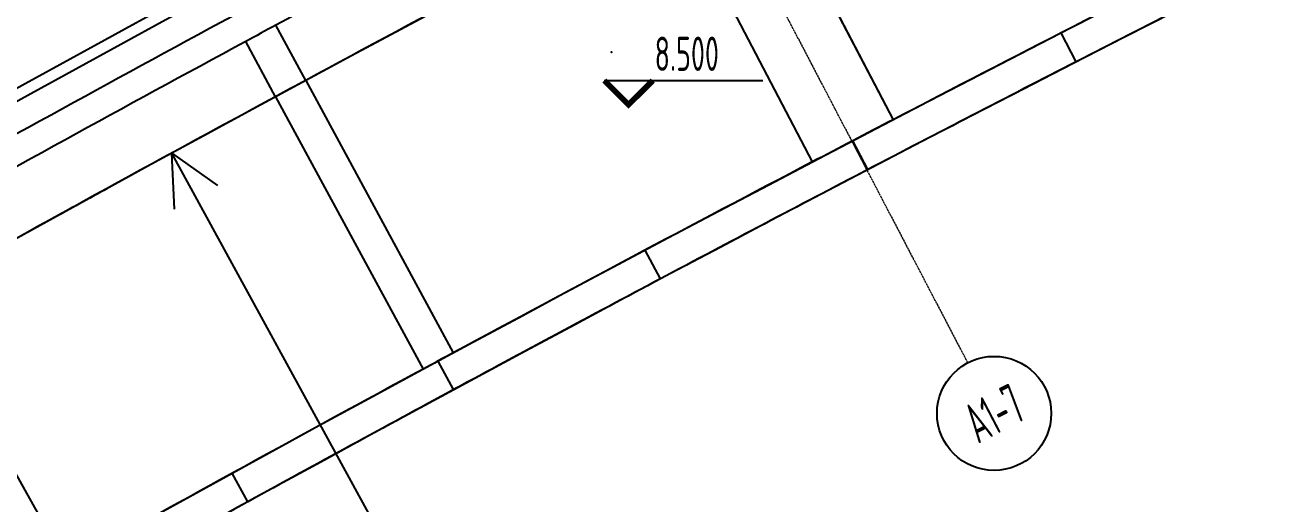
# Model space of a CAD drawing. Header units: millimetres. Extents: x 0 to 12110233, y -6694180 to 0.
# Drawn here: x 11638928 to 11649967, y -6443611 to -6439416 of the extents above; entities that cross this region are included whole.
import ezdxf
from ezdxf.enums import TextEntityAlignment as Align

# ---------------------------------------------------------------- set-up
doc = ezdxf.new("R2010")
doc.units = ezdxf.units.MM
doc.header["$LTSCALE"] = 10
doc.linetypes.add('A1-RG-AXIS-3~4F$0$CENTER', pattern=[50.800000000000004, 31.75, -6.35, 6.35, -6.35])
for name, color, linetype in [('A1-RD-3F$0$A-GLAZ', 140, 'Continuous'), ('A1-RD-3F$0$A-louban', 5, 'Continuous'), ('A1-RG-AXIS-3~4F$0$$0$A-SYMB', 4, 'Continuous'), ('A1-RG-AXIS-3~4F$0$A-SYMB-NAME', 13, 'Continuous'), ('A1-RI-F3$0$A-SYMB', 4, 'Continuous'), ('A1-RI-F3$0$A-TEXT1', 4, 'Continuous'), ('A1-RI-F3$0$A1-RI-F3$0$A-DETL-PEN1', 245, 'Continuous'), ('A1-RI-F3$0$A1-RI-F3$0$A-DETL-PEN2', 233, 'Continuous'), ('A1-RI-F3$0$Crescent canopy$0$A-DETL-PEN1', 245, 'Continuous'), ('A1-RI-F3$0$Crescent canopy$0$A-DETL-PEN2', 233, 'Continuous')]:
    doc.layers.add(name, color=color, linetype=linetype)
doc.layers.add('A1-RG-AXIS-3~4F$0$A-GRID', color=1, linetype='A1-RG-AXIS-3~4F$0$CENTER', lineweight=9)
doc.styles.add('A1-RG-AXIS-3~4F$0$A1-RG-AXIS$0$XD2008', font='xd-hzs.shx', dxfattribs={"width": 0.7, "bigfont": 'xd-hztxt.shx'})
doc.styles.add('A1-RI-F3$0$ECADI', font='gbeitc.shx', dxfattribs={"width": 0.7, "bigfont": 'gbcbig.shx'})
doc.styles.add('A1-RI-F3$0$XD2008', font='xd-hzs.shx', dxfattribs={"width": 0.7, "bigfont": 'xd-hztxt.shx'})

# ---------------------------------------------------------------- blocks, each defined once
blk = doc.blocks.new('A1-RI-F3$0$ECADI-TAG-HGHT（国标）')
at = {"color": 1}
blk.add_line((-2.12132034356182, 2.12132034356182), (11.76789873222879, 2.12132034356182), dxfattribs=at)
at = {"color": 1, "const_width": 0.4999999999999999}
blk.add_lwpolyline([(-2.12132034356182, 2.12132034356182), (0, 0), (2.121320343547268, 2.12132034356182)], dxfattribs=at)
at = {"color": 1}
blk.add_point((-1.480769230765873, 4.599999999998545), dxfattribs=at)
at = {"style": 'A1-RI-F3$0$XD2008', "width": 0.7}
blk.add_attdef('FL', text='', height=3, dxfattribs=at).set_placement((-2.688785023899982, 2.967328765218554), align=Align.RIGHT)
for tag, p in [('F.F.L.', (2.283611041901167, 2.967328765218554)), ('T.O.S.', (2.283611041901167, -1.104423031567421))]:
    blk.add_attdef(tag, p, '', height=3, dxfattribs=at)
blk = doc.blocks.new('A1-RD-3F')
at = {"layer": 'A1-RD-3F$0$A-GLAZ', "ltscale": 0.25}
for radius, start, end in [(292500, 108.9260884382819, 127.8875767241855), (292800, 117.3884388552654, 127.8288519578351)]:
    blk.add_arc((11778731.92577912, -6694178.625244424), radius, start, end, dxfattribs=at)
at = {"layer": 'A1-RD-3F$0$A-louban'}
blk.add_lwpolyline([(11599156.26051744, -6462911.635715384, -0.08240842318260243), (11683478.95491672, -6417305.528787063), (11680004.96859996, -6407185.179380452, 0.001340586029581352), (11678467.43871819, -6407718.710636493)], format="xyb", dxfattribs=at)
blk = doc.blocks.new('A1-RG-AXIS-3~4F$0$A1zhouhao')
at = {"color": 13}
blk.add_circle((11937809.29426235, -6402821.91254023), 499.999999999966, dxfattribs=at)
at = {"style": 'A1-RG-AXIS-3~4F$0$A1-RG-AXIS$0$XD2008', "width": 0.7}
blk.add_attdef('GRID', text='', height=499.999999999966, dxfattribs=at).set_placement((11937809.29426235, -6402821.91254023), align=Align.MIDDLE)
blk = doc.blocks.new('A1-RG-AXIS-3~4F')
at = {"layer": 'A1-RG-AXIS-3~4F$0$$0$A-SYMB'}
for points in [[(11653447.29631694, -6453131.784277556), (11649794.40788346, -6455144.143160548), (11647947.97171292, -6454671.582730471), (11646448.03267425, -6451948.852698765), (11647104.94494714, -6451178.65953004), (11645445.99597098, -6452092.566639264), (11646102.90824386, -6451322.373470544), (11640213.30367782, -6440537.951509913)], [(11640236.17453014, -6441027.239158074), (11640213.30367782, -6440537.951509913), (11640612.4266576, -6440821.899261337)]]:
    blk.add_lwpolyline(points, dxfattribs=at)
at = {"layer": 'A1-RG-AXIS-3~4F$0$A-GRID', "linetype": 'A1-RG-AXIS-3~4F$0$CENTER', "ltscale": 0.05}
blk.add_lwpolyline([(11682866.11141467, -6392336.554484135, 0.1037295125371682), (11569674.86631366, -6456283.614931712, 0.1037295125371682)], format="xyb", dxfattribs=at)
blk.add_lwpolyline([(11627916.39383637, -6405500.317483997), (11647181.18122842, -6442375.340580542)], dxfattribs=at)
at = {"layer": 'A1-RG-AXIS-3~4F$0$A-GRID', "ltscale": 0.05}
for points in [[(11690526.48850414, -6414141.55470469, 0.104527146758877), (11584753.62328604, -6473784.936127173, 0.104527146758877)], [(11691982.55503991, -6418505.727198484, 0.1046375620322371), (11587756.33435375, -6477270.064970979)]]:
    blk.add_lwpolyline(points, format="xyb", dxfattribs=at)
at = {"layer": 'A1-RG-AXIS-3~4F$0$A-GRID', "linetype": 'A1-RG-AXIS-3~4F$0$CENTER', "ltscale": 0.05}
blk.add_arc((11778731.92574602, -6694178.625181364), 308600.0000003228, 107.5743732443479, 131.3230374253291, dxfattribs=at)
at = {"layer": 'A1-RG-AXIS-3~4F$0$A-GRID', "ltscale": 0.05}
blk.add_arc((11778731.92574602, -6694178.625181364), 301700.0000003228, 107.5335898160898, 131.3362014788061, dxfattribs=at)
at = {"layer": 'A1-RG-AXIS-3~4F$0$A-SYMB-NAME', "linetype": 'ByBlock'}
ref = blk.add_blockref('A1-RG-AXIS-3~4F$0$A1zhouhao', (-1898278.350026349, -6295601.019080979), dxfattribs=dict(at, rotation=27.58412341299191))
ref.add_attrib('GRID', 'A1-7', dxfattribs={"layer": '0', "color": 4, "height": 350, "rotation": 27.58412338836601, "style": 'A1-RG-AXIS-3~4F$0$A1-RG-AXIS$0$XD2008', "width": 0.6}).set_placement((11647412.70658971, -6442818.506471694), align=Align.MIDDLE)
blk = doc.blocks.new('A1-RI-F3$0$A1-RI-F3$0$CRESCENT')
at = {"layer": 'A1-RI-F3$0$A1-RI-F3$0$A-DETL-PEN1'}
for centre, radius, start, end in [((761387.6603929307, 423551.3528082399), 291580.0098375616, 107.7900570914847, 130.5332920064198), ((761387.6565670632, 423551.3595476905), 291480.0027052024, 107.7900837711073, 130.5332192653406), ((761387.6604043487, 423551.3527541691), 290140.0134400875, 107.7904472472707, 130.5322352118108), ((761387.6604051366, 423551.3527504029), 290040.0135341182, 107.7904744838961, 130.532161486807)]:
    blk.add_arc(centre, radius, start, end, dxfattribs=at)
at = {"layer": 'A1-RI-F3$0$A1-RI-F3$0$A-DETL-PEN2'}
for p, q in [((627925.944853358, 679877.9991896488), (629183.1214587037, 677471.6022512615)), ((627216.8782573137, 679507.560851492), (628474.0548626706, 677101.1639130898)), ((624038.5319789704, 677816.1687173024), (623776.8809355572, 678299.9442996792)), ((630785.1529303305, 677978.6985004824), (630655.0504381936, 678232.235368615)), ((623774.6544269621, 677673.4499814995), (623513.0033835545, 678157.22556388)), ((624038.5319789723, 677816.1687172987), (625330.136677064, 675428.076520633)), ((623774.6544269696, 677673.4499814976), (625066.2591250632, 675285.3577848319)), ((628960.5461592898, 677033.7985825296), (628828.5775901787, 677286.4033154808)), ((627145.0562958419, 676077.0246876441), (627011.3226368316, 676328.6595463334)), ((621946.5634642635, 673570.7771091461), (620620.8079116493, 675940.0831947085)), ((625333.8841087557, 675105.8422726225), (625198.3014355786, 675356.5257242192)), ((623531.3741410635, 674122.5677894261), (623394.0270308629, 674372.2135132216))]:
    blk.add_line(p, q, dxfattribs=at)
for centre, radius, start, end in [((761380.068948023, 423549.763277893), 288986.3519410084, 105.8232029855256, 130.7481268895367), ((761380.068948023, 423549.763277893), 286271.3519410084, 105.7963991028197, 131.2916134938555), ((761380.068948023, 423549.763277893), 285986.3519410084, 105.7935558234617, 131.3492567866762), ((761372.0279577691, 423580.2873132117), 289757.391014206, 118.43649617422, 119.1503864853855), ((761375.5140333492, 423573.8198218644), 289514.7359321603, 118.3771481119423, 118.4365189752762), ((761372.0396466907, 423580.2656418802), 289507.4133809489, 118.436521768957, 119.150318190732), ((761375.0640623104, 423575.411433896), 288962.8627170227, 118.7696367306653, 118.8806359570929)]:
    blk.add_arc(centre, radius, start, end, dxfattribs=at)
blk = doc.blocks.new('A1-RI-F3$0$Crescent canopy$0$CRESCENT')
at = {"layer": 'A1-RI-F3$0$Crescent canopy$0$A-DETL-PEN1'}
for centre, radius, start, end in [((761387.6603929307, 423551.3528082399), 291580.0098375616, 107.7900570914847, 130.5332920064198), ((761387.6565670632, 423551.3595476905), 291480.0027052024, 107.7900837711073, 130.5332192653406), ((761387.6604043487, 423551.3527541691), 290140.0134400875, 107.7904472472707, 130.5322352118108), ((761387.6604051366, 423551.3527504029), 290040.0135341182, 107.7904744838961, 130.532161486807)]:
    blk.add_arc(centre, radius, start, end, dxfattribs=at)
at = {"layer": 'A1-RI-F3$0$Crescent canopy$0$A-DETL-PEN2'}
for p, q in [((627925.944853358, 679877.9991896478), (629183.1214587037, 677471.6022512605)), ((627216.8782573137, 679507.560851491), (628474.0548626706, 677101.1639130889)), ((624038.5319789704, 677816.1687173015), (623776.8809355572, 678299.9442996783)), ((630785.1529303305, 677978.6985004814), (630655.0504381936, 678232.235368615)), ((623774.6544269621, 677673.4499814985), (623513.0033835545, 678157.2255638791)), ((624038.5319789723, 677816.1687172977), (625330.136677064, 675428.076520632)), ((623774.6544269696, 677673.4499814985), (625066.2591250632, 675285.3577848328)), ((628960.5461592898, 677033.7985825287), (628828.5775901787, 677286.4033154799)), ((627145.0562958419, 676077.024687645), (627011.3226368316, 676328.6595463334)), ((621946.5634642635, 673570.7771091452), (620620.8079116493, 675940.0831947075)), ((625333.8841087557, 675105.8422726216), (625198.3014355786, 675356.5257242182)), ((623531.3741410635, 674122.5677894251), (623394.0270308629, 674372.2135132216))]:
    blk.add_line(p, q, dxfattribs=at)
for centre, radius, start, end in [((761386.3240589015, 423553.724602079), 289537.5541910489, 117.6631046455212, 118.3771402333138), ((761386.3256817944, 423553.7217940921), 288987.5574318228, 117.6632552774606, 118.3770838142431), ((761388.5872309767, 423548.614483092), 286277.8750095998, 116.7908475269806, 117.5038211728685), ((761397.2309990916, 423531.6340681007), 286011.9290094334, 116.7608492699263, 117.1722137207238), ((761372.0279577691, 423580.2873132126), 289757.391014206, 118.43649617422, 119.1503864853855), ((761375.5140333492, 423573.8198218644), 289514.7359321603, 118.3771481119423, 118.4365189752762), ((761372.0396466907, 423580.2656418802), 289507.4133809489, 118.436521768957, 119.150318190732), ((761378.8896729406, 423567.3850784367), 285971.7476841498, 117.1722155347689, 117.5838965523419), ((761375.5356677007, 423573.7798022274), 288964.7814240337, 118.3770915989737, 118.4365754197569), ((761372.0653249808, 423580.2180327289), 288957.4674723071, 118.4365782134377, 119.150167623078), ((761393.4316459056, 423540.2325415974), 286287.8038660079, 117.5039064729573, 117.6640133035429), ((761366.3551072106, 423591.3430506662), 286229.7085628323, 117.663963061389, 118.3768635375142), ((761368.6529466975, 423586.9948259937), 285949.6268181328, 117.5838979839375, 117.9950935115084), ((761375.0640623104, 423575.411433896), 288962.8627170227, 118.7696367306653, 118.8806359570929), ((761365.6457311753, 423592.6667399155), 285943.2070125899, 117.9950948486504, 118.4068907905731), ((761375.6521789171, 423573.5642885808), 286250.0264101463, 118.3768095797027, 118.4368574720867), ((761376.058590576, 423573.5235401001), 286249.9987124863, 118.4369251851358, 119.1494615657077), ((761370.0707956273, 423584.4999182373), 285952.4956143189, 118.4068922470406, 118.818300847698), ((761391.4376918543, 423545.7416095668), 285996.7533742264, 118.8183083940551, 119.229496521036)]:
    blk.add_arc(centre, radius, start, end, dxfattribs=at)
blk = doc.blocks.new('A1-RI-F3')
for name, p in [('A1-RG-AXIS-3~4F', (0, 0)), ('A1-RI-F3$0$Crescent canopy$0$CRESCENT', (11017346.02628304, -7117715.949775114))]:
    blk.add_blockref(name, p)
at = {"color": 3, "linetype": 'ByBlock'}
blk.add_blockref('A1-RD-3F', (1.862645149230957e-09, 3.725290298461914e-09), dxfattribs=at)
at = {"layer": 'A1-RI-F3$0$A-SYMB', "xscale": 100, "yscale": 100, "zscale": 100}
blk.add_blockref('A1-RI-F3$0$ECADI-TAG-HGHT（国标）', (11644211.32117948, -6440113.484589226), dxfattribs=at).add_auto_attribs({'F.F.L.': '8.500'})
at = {"layer": 'A1-RI-F3$0$Crescent canopy$0$A-DETL-PEN2'}
blk.add_blockref('A1-RI-F3$0$A1-RI-F3$0$CRESCENT', (11017346.02610569, -7117715.949420673), dxfattribs=at)
at = {"layer": 'A1-RI-F3$0$A-TEXT1', "style": 'A1-RI-F3$0$ECADI', "width": 0.7}
for tag, p in [('（-0.050）', (11743140.17558162, -6434229.82830446)), ('（结构标高）', (11749919.04037761, -6434229.82830446))]:
    blk.add_attdef(tag, p, '', height=321.4285714285714, dxfattribs=at)

msp = doc.modelspace()

# ---------------------------------------------------------------- block references
msp.add_blockref('A1-RI-F3', (0, 0))

doc.saveas('drawing.dxf')
